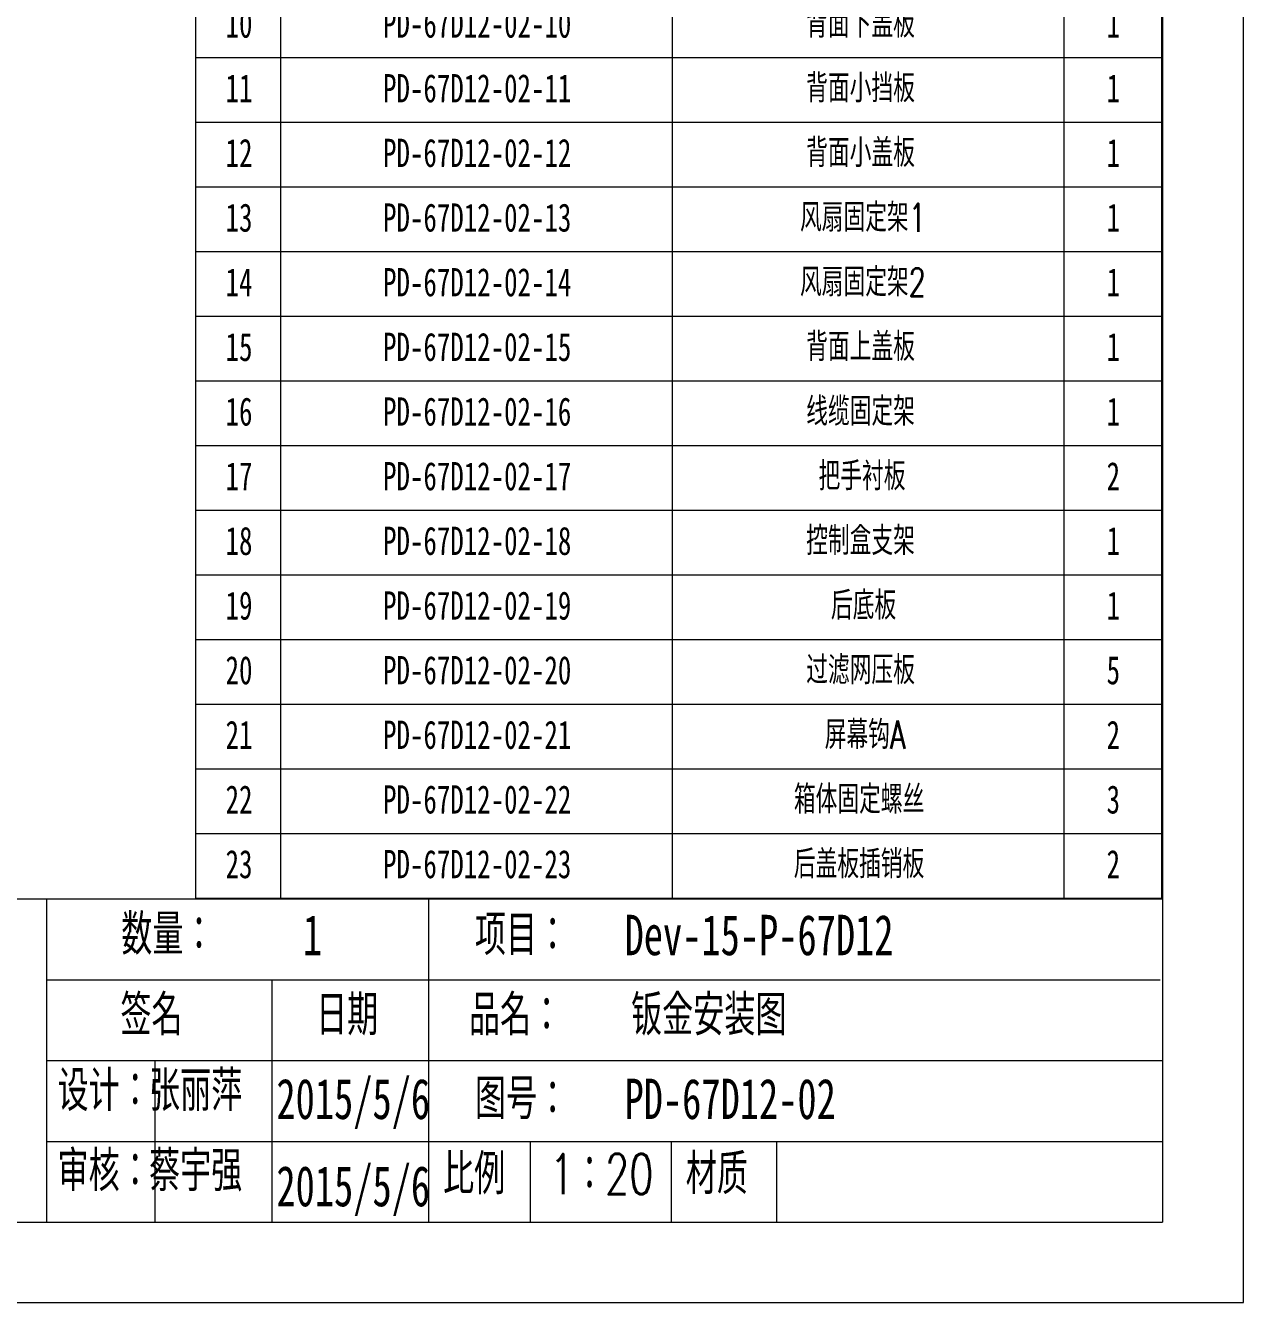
# Model space of a CAD drawing. Header units: millimetres. Extents: x 2 to 8402, y 4 to 5944.
# Drawn here: x 5383 to 8402, y 4 to 3168 of the extents above; entities that cross this region are included whole.
import ezdxf

# ---------------------------------------------------------------- set-up
doc = ezdxf.new("R2010")
doc.units = ezdxf.units.MM
doc.header["$LTSCALE"] = 20
doc.layers.add('A-TITLEBLOCK', color=7, linetype='Continuous', lineweight=15)
doc.styles.add('SLDTEXTSTYLE0', font='TXT', dxfattribs={"width": 0.7, "bigfont": 'bigfont'})
doc.styles.add('SLDTEXTSTYLE1', font='TXT', dxfattribs={"width": 0.7})

# ---------------------------------------------------------------- blocks, each defined once
blk = doc.blocks.new('SW_TABLEANNOTATION_0')
at = {"layer": 'A-TITLEBLOCK', "color": 0}
for p, q in [((0, 0), (0, -3823.1)), ((2394.9, -3823.1), (2394.9, 0)), ((210.4, -138.7), (210.4, -3823.1)), ((1181.2, -138.7), (1181.2, -3823.1)), ((2152.1, -138.7), (2152.1, -3823.1)), ((0, -1740.6), (2394.9, -1740.6)), ((0, -1900.8), (2394.9, -1900.8)), ((0, -2061), (2394.9, -2061)), ((0, -2221.2), (2394.9, -2221.2)), ((0, -2381.4), (2394.9, -2381.4)), ((0, -2541.6), (2394.9, -2541.6)), ((0, -2701.7), (2394.9, -2701.7)), ((0, -2861.9), (2394.9, -2861.9)), ((0, -3022.1), (2394.9, -3022.1)), ((0, -3182.3), (2394.9, -3182.3)), ((0, -3342.5), (2394.9, -3342.5)), ((0, -3502.7), (2394.9, -3502.7)), ((0, -3662.9), (2394.9, -3662.9)), ((0, -3823.1), (2394.9, -3823.1))]:
    blk.add_line(p, q, dxfattribs=at)
at = {"layer": 'A-TITLEBLOCK', "color": 0, "char_height": 70, "attachment_point": 1}
for s, insert, style in [('10', (74.5, -1621.5), 'SLDTEXTSTYLE1'), ('PD-67D12-02-10', (464.8, -1621.5), 'SLDTEXTSTYLE1'), ('\\M+19477\\M+196CA\\M+189BA\\M+1E1B3\\M+194C2', (1513.5, -1621.5), 'SLDTEXTSTYLE0'), ('1', (2258.2, -1621.5), 'SLDTEXTSTYLE1'), ('11', (74.5, -1781.7), 'SLDTEXTSTYLE1'), ('PD-67D12-02-11', (464.8, -1781.7), 'SLDTEXTSTYLE1'), ('\\M+19477\\M+196CA\\M+18FAC挡\\M+194C2', (1513.6, -1781.7), 'SLDTEXTSTYLE0'), ('1', (2258.2, -1781.7), 'SLDTEXTSTYLE1'), ('12', (74.5, -1941.9), 'SLDTEXTSTYLE1'), ('PD-67D12-02-12', (464.8, -1941.9), 'SLDTEXTSTYLE1'), ('\\M+19477\\M+196CA\\M+18FAC\\M+1E1B3\\M+194C2', (1513.6, -1941.9), 'SLDTEXTSTYLE0'), ('1', (2258.2, -1941.9), 'SLDTEXTSTYLE1'), ('13', (74.5, -2102.1), 'SLDTEXTSTYLE1'), ('PD-67D12-02-13', (464.8, -2102.1), 'SLDTEXTSTYLE1'), ('风\\M+190EE\\M+18CC5\\M+192E8\\M+189CB1', (1498.2, -2102.1), 'SLDTEXTSTYLE0'), ('1', (2258.2, -2102.1), 'SLDTEXTSTYLE1'), ('14', (74.5, -2262.3), 'SLDTEXTSTYLE1'), ('PD-67D12-02-14', (464.8, -2262.3), 'SLDTEXTSTYLE1'), ('风\\M+190EE\\M+18CC5\\M+192E8\\M+189CB2', (1498.2, -2262.3), 'SLDTEXTSTYLE0'), ('1', (2258.2, -2262.3), 'SLDTEXTSTYLE1'), ('15', (74.5, -2422.5), 'SLDTEXTSTYLE1'), ('PD-67D12-02-15', (464.8, -2422.5), 'SLDTEXTSTYLE1'), ('\\M+19477\\M+196CA\\M+18FE3\\M+1E1B3\\M+194C2', (1513.6, -2422.5), 'SLDTEXTSTYLE0'), ('1', (2258.2, -2422.5), 'SLDTEXTSTYLE1'), ('16', (74.5, -2582.7), 'SLDTEXTSTYLE1'), ('PD-67D12-02-16', (464.8, -2582.7), 'SLDTEXTSTYLE1'), ('线缆\\M+18CC5\\M+192E8\\M+189CB', (1513.6, -2582.7), 'SLDTEXTSTYLE0'), ('1', (2258.2, -2582.7), 'SLDTEXTSTYLE1'), ('17', (74.5, -2742.9), 'SLDTEXTSTYLE1'), ('PD-67D12-02-17', (464.8, -2742.9), 'SLDTEXTSTYLE1'), ('\\M+19463\\M+18EE8衬\\M+194C2', (1544.2, -2742.9), 'SLDTEXTSTYLE0'), ('2', (2258.2, -2742.9), 'SLDTEXTSTYLE1'), ('18', (74.5, -2903.1), 'SLDTEXTSTYLE1'), ('PD-67D12-02-18', (464.8, -2903.1), 'SLDTEXTSTYLE1'), ('\\M+18D54\\M+190A7\\M+1E1B4\\M+18E78\\M+189CB', (1513.6, -2903.1), 'SLDTEXTSTYLE0'), ('1', (2258.2, -2903.1), 'SLDTEXTSTYLE1'), ('19', (74.5, -3063.3), 'SLDTEXTSTYLE1'), ('PD-67D12-02-19', (464.8, -3063.3), 'SLDTEXTSTYLE1'), ('\\M+18D40\\M+192EA\\M+194C2', (1574.9, -3063.3), 'SLDTEXTSTYLE0'), ('1', (2258.2, -3063.3), 'SLDTEXTSTYLE1'), ('20', (74.5, -3223.5), 'SLDTEXTSTYLE1'), ('PD-67D12-02-20', (464.8, -3223.5), 'SLDTEXTSTYLE1'), ('过滤\\M+1E3A4压\\M+194C2', (1513.6, -3223.5), 'SLDTEXTSTYLE0'), ('5', (2258.2, -3223.5), 'SLDTEXTSTYLE1'), ('21', (74.5, -3383.6), 'SLDTEXTSTYLE1'), ('PD-67D12-02-21', (464.8, -3383.6), 'SLDTEXTSTYLE1'), ('\\M+19BA0\\M+1968B钩A', (1559.5, -3383.6), 'SLDTEXTSTYLE0'), ('2', (2258.2, -3383.6), 'SLDTEXTSTYLE1'), ('\\M+194A0\\M+191CC\\M+18CC5\\M+192E8\\M+19786丝', (1483.1, -3543.8), 'SLDTEXTSTYLE0'), ('22', (74.5, -3543.8), 'SLDTEXTSTYLE1'), ('PD-67D12-02-22', (464.8, -3543.8), 'SLDTEXTSTYLE1'), ('3', (2258.2, -3543.8), 'SLDTEXTSTYLE1'), ('\\M+18D40\\M+1E1B3\\M+194C2\\M+19D87销\\M+194C2', (1482.9, -3704), 'SLDTEXTSTYLE0'), ('23', (74.5, -3704), 'SLDTEXTSTYLE1'), ('PD-67D12-02-23', (464.8, -3704), 'SLDTEXTSTYLE1'), ('2', (2258.2, -3704), 'SLDTEXTSTYLE1')]:
    blk.add_mtext(s, dxfattribs=dict(at, insert=insert, style=style))

msp = doc.modelspace()

# ---------------------------------------------------------------- linework, layer by layer
at = {"layer": 'A-TITLEBLOCK', "linetype": 'Continuous'}
for p, q in [((8401.577, 4.296), (8401.577, 5944.296)), ((8201.268, 5743.505), (8201.268, 203.505)), ((501.268, 203.505), (8201.268, 203.505)), ((1.577, 4.296), (8401.577, 4.296))]:
    msp.add_line(p, q, dxfattribs=at)
at = {"layer": 'A-TITLEBLOCK'}
for p, q in [((8201.056, 1003.505), (4457.055, 1003.505)), ((5435.205, 203.505), (5435.205, 1003.505)), ((6381.704, 1003.505), (6381.704, 203.505)), ((5435.205, 803.505), (8195.421, 803.505)), ((5993.653, 803.505), (5993.653, 203.505)), ((5435.205, 603.505), (8200.798, 603.505)), ((5703.082, 603.505), (5703.082, 203.505)), ((5435.205, 403.505), (8201.268, 403.505)), ((6634.629, 203.505), (6634.629, 403.505)), ((6983.87, 203.505), (6983.87, 403.505)), ((7245.289, 203.505), (7245.289, 403.505))]:
    msp.add_line(p, q, dxfattribs=at)

# ---------------------------------------------------------------- block references
msp.add_blockref('SW_TABLEANNOTATION_0', (5804.139, 4829.447), dxfattribs=at)

# ---------------------------------------------------------------- texts
at = {"layer": 'A-TITLEBLOCK', "char_height": 100, "attachment_point": 1}
for s, insert, style in [('\\M+19094\\M+197CA\\M+18146', (5620.189, 966.002), 'SLDTEXTSTYLE0'), ('1', (6070.183, 964.724), 'SLDTEXTSTYLE1'), ('项\\M+196DA\\M+18146', (6496.789, 964.724), 'SLDTEXTSTYLE0'), ('Dev-15-P-67D12', (6867.525, 964.724), 'SLDTEXTSTYLE1'), ('签\\M+196BC', (5617.845, 766.298), 'SLDTEXTSTYLE0'), ('\\M+193FA\\M+18AFA', (6102.843, 766.298), 'SLDTEXTSTYLE0'), ('\\M+19569\\M+196BC\\M+18146', (6481.863, 766.298), 'SLDTEXTSTYLE0'), ('钣\\M+18BE0\\M+188C0\\M+19195图', (6883.737, 766.298), 'SLDTEXTSTYLE0'), ('设计\\M+18146', (5462.149, 578.786), 'SLDTEXTSTYLE0'), ('张丽\\M+1E4CA', (5688.988, 578.786), 'SLDTEXTSTYLE0'), ('2015/5/6', (6004.619, 558.786), 'SLDTEXTSTYLE1'), ('图\\M+18D86\\M+18146', (6496.789, 558.786), 'SLDTEXTSTYLE0'), ('PD-67D12-02', (6867.386, 558.786), 'SLDTEXTSTYLE1'), ('审\\M+18A6A\\M+18146', (5462.149, 380.11), 'SLDTEXTSTYLE0'), ('\\M+1E4EF\\M+18946强', (5688.988, 380.11), 'SLDTEXTSTYLE0'), ('\\M+194E4\\M+197E1', (6417.819, 372.527), 'SLDTEXTSTYLE0'), ('\\M+18DDE质', (7019.274, 372.527), 'SLDTEXTSTYLE0'), ('2015/5/6', (6004.619, 342.527), 'SLDTEXTSTYLE1'), ('1\\M+1814620', (6682.241, 372.527), 'SLDTEXTSTYLE0')]:
    msp.add_mtext(s, dxfattribs=dict(at, insert=insert, style=style))

doc.saveas('drawing.dxf')
